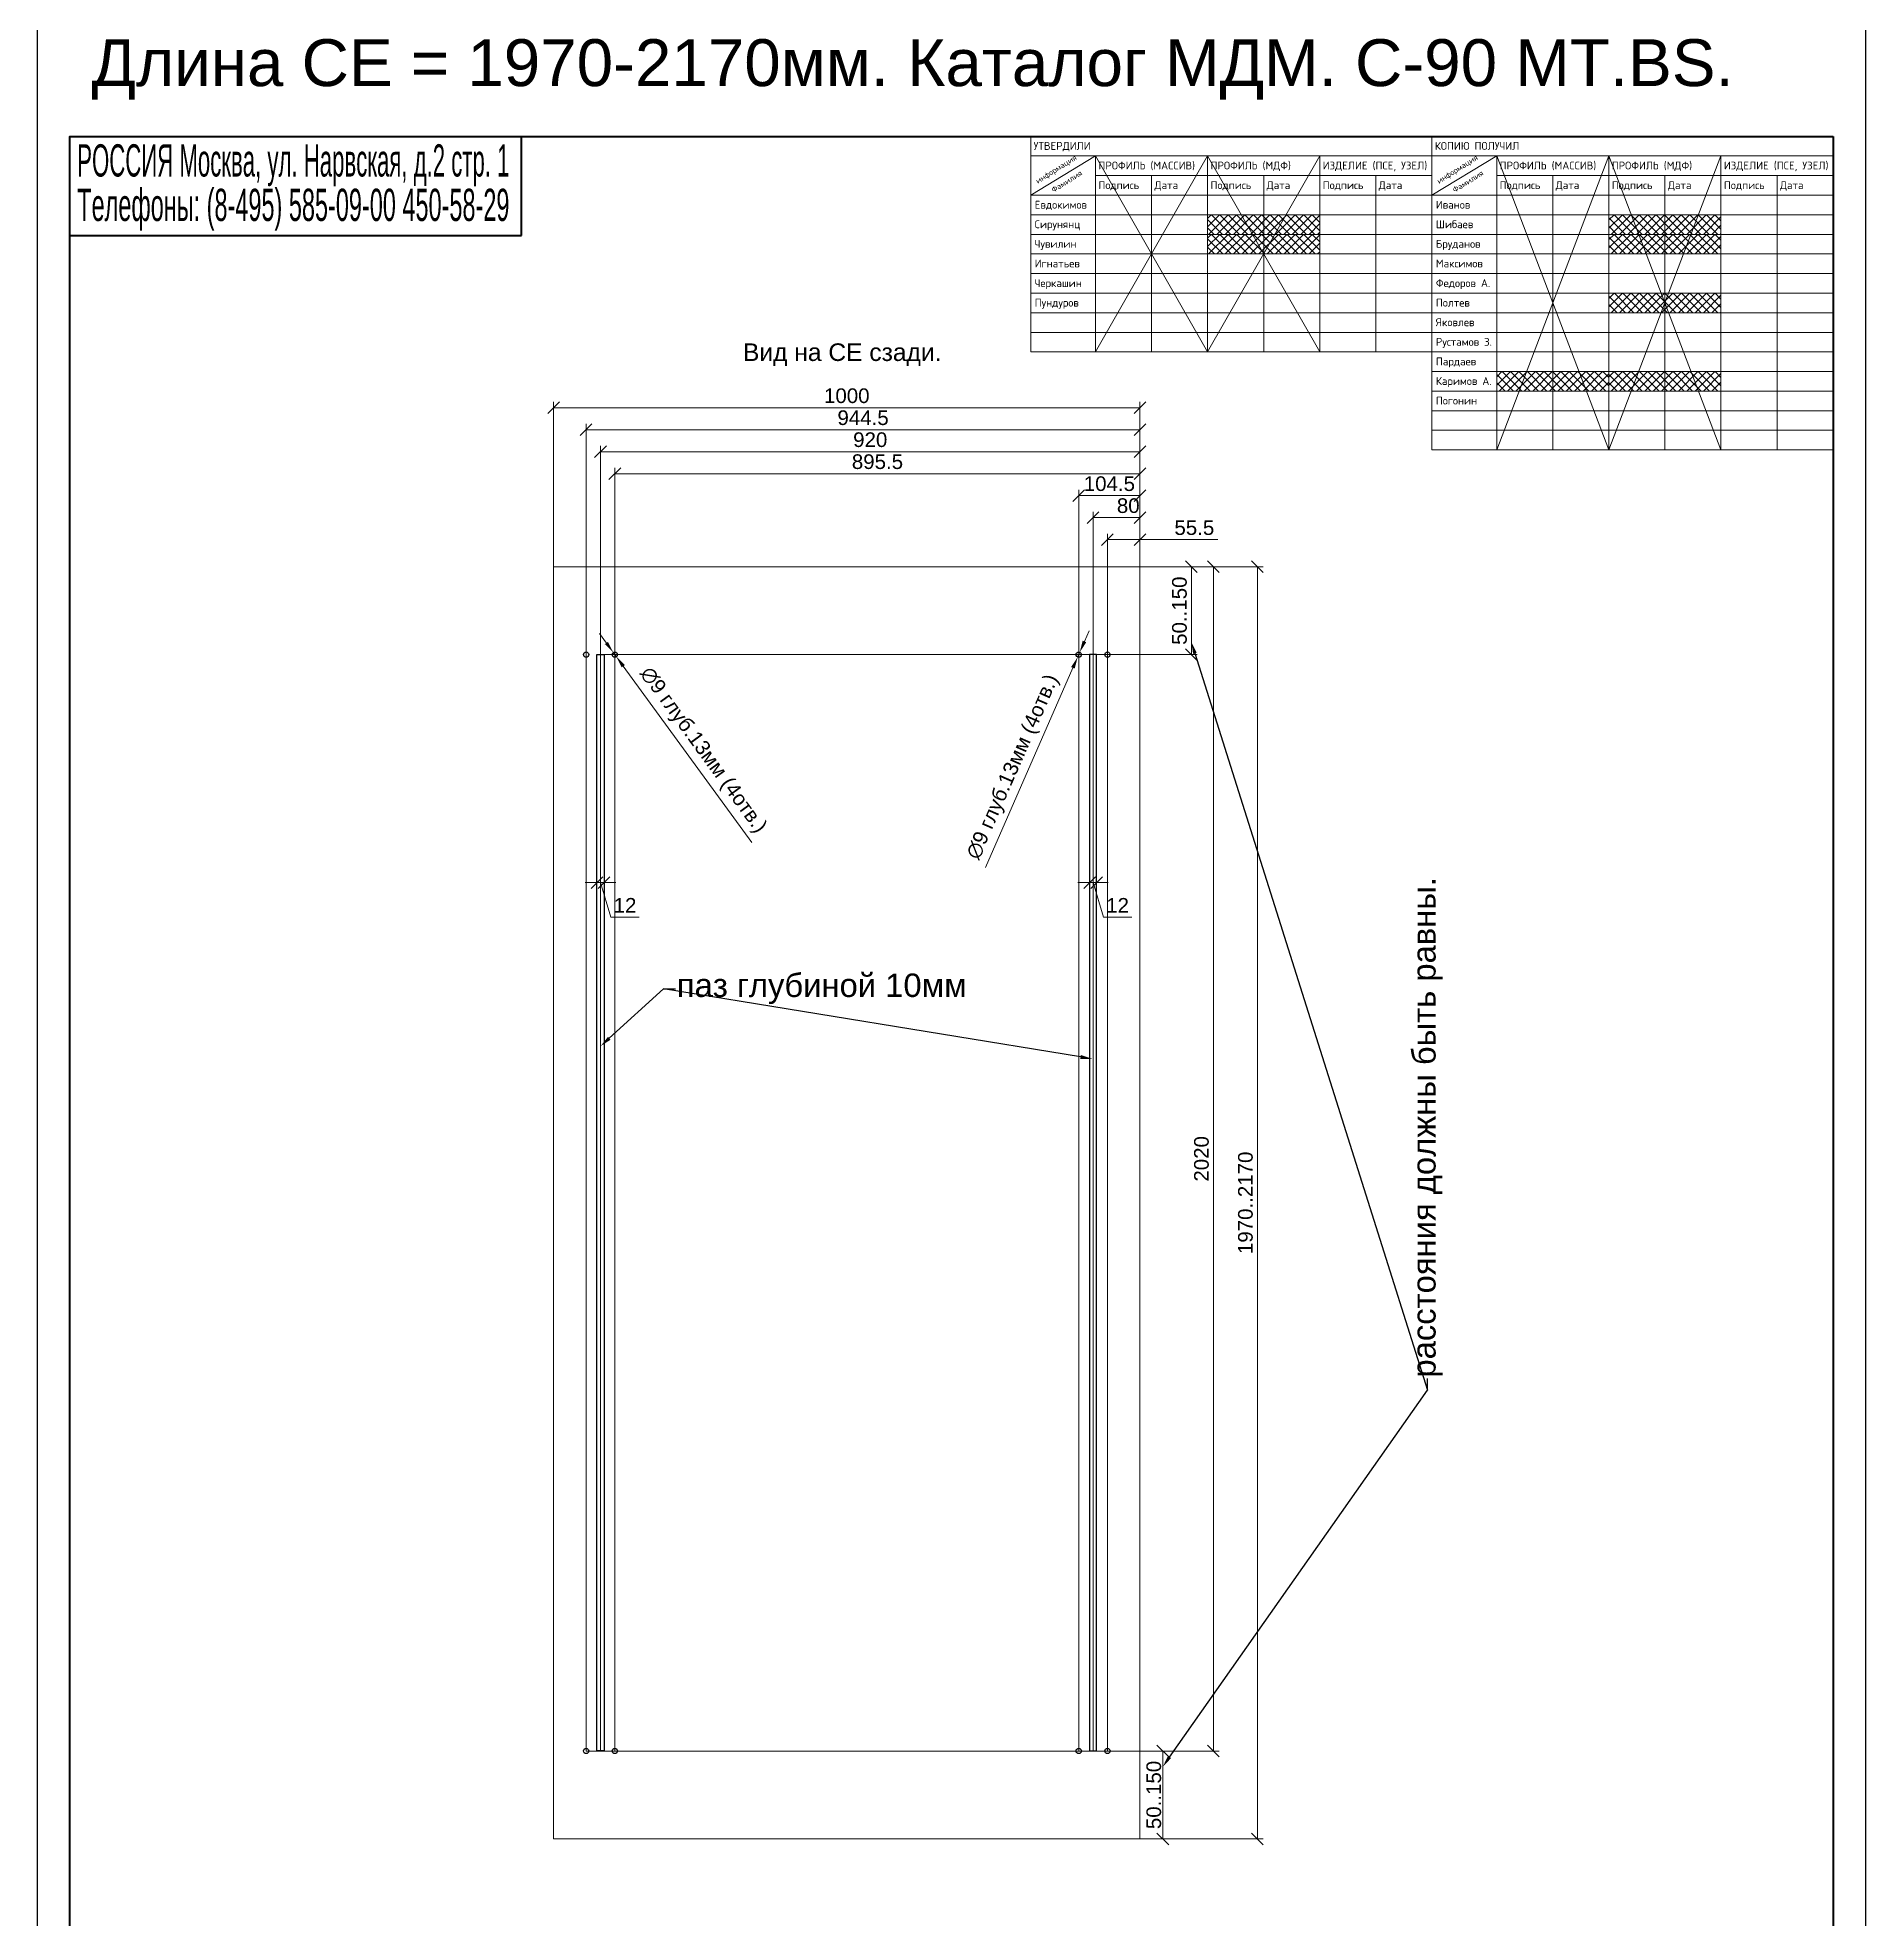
# Model space of a CAD drawing. Header units: millimetres. Extents: x 6988 to 52081, y -7456 to 23712.
# Drawn here: x 14547 to 17664, y 1837 to 5045 of the extents above; entities that cross this region are included whole.
import ezdxf
from ezdxf import colors
from ezdxf.entities.mleader import LeaderData, LeaderLine
from ezdxf.enums import TextEntityAlignment as Align
from ezdxf.math import Vec2, Vec3

# ---------------------------------------------------------------- set-up
doc = ezdxf.new("R2010")
doc.units = ezdxf.units.MM
doc.layers.get('DEFPOINTS').update_dxf_attribs({"color": 106, "lineweight": 5})
for name, color, linetype, lineweight in [('Линии Размерные и Текст', 1, 'Continuous', 5), ('Система выпрямления дверей с металлической головкой MEPA. Длина 1877-1917мм.Каталог МДМ. C-90 MT.BS.', 5, 'Continuous', 30), ('служебный слой НАДПИСИ', 4, 'Continuous', 13), ('служебный слой ШТАМП', 4, 'Continuous', 30), ('ФАСАД', 3, 'Continuous', 5), ('ШТАМП', 7, 'Continuous', 30)]:
    doc.layers.add(name, color=color, linetype=linetype, lineweight=lineweight)
doc.styles.get("Standard").update_dxf_attribs({"font": 'arial.ttf'})
doc.styles.add('ЕСКД профили текст', font='isocpeur.ttf')
doc.dimstyles.get("Standard").update_dxf_attribs({"dimscale": 0, "dimtxt": 2.5, "dimasz": 2, "dimexe": 1, "dimexo": 0, "dimgap": 0.75, "dimtad": 1, "dimdsep": 46, "dimtxsty": 'Standard', "dimcen": 1.5, "dimclrd": 256, "dimclre": 256, "dimclrt": 7, "dimazin": 3, "dimtfac": 1, "dimtmove": 0, "dimatfit": 3, "dimldrblk": 'DOT', "dimfxl": 1, "dimtolj": 1, "dimtzin": 0, "dimlwd": 5, "dimlwe": 5, "dimarcsym": 0})
doc.dimstyles.new('STANDARD10', dxfattribs={"dimscale": 10, "dimtxt": 2.5, "dimasz": 2, "dimexe": 1, "dimexo": 0, "dimgap": 0.75, "dimtad": 1, "dimdsep": 46, "dimtxsty": 'Standard', "dimblk1": 'OBLIQUE', "dimblk2": 'OBLIQUE', "dimsah": 1, "dimcen": 1.5, "dimclrd": 256, "dimclre": 256, "dimclrt": 7, "dimazin": 3, "dimtfac": 1, "dimtmove": 1, "dimatfit": 3, "dimldrblk": 'DOT', "dimfxl": 1, "dimtolj": 1, "dimtzin": 0, "dimlwd": 5, "dimlwe": 5, "dimarcsym": 0})

# ---------------------------------------------------------------- blocks, each defined once
blk = doc.blocks.new('*D76')
at = {"layer": 'DEFPOINTS', "color": 0, "transparency": 16777216}
for p in [(15528.8, 3996.7), (15534.1, 3989.4)]:
    blk.add_point(p, dxfattribs=at)
at = {"layer": 'Линии Размерные и Текст', "lineweight": 5, "transparency": 16777216}
for p, q in [((15517, 4012.8), (15505.2, 4029)), ((15528.8, 3996.7), (15534.1, 3989.4)), ((15764.8, 3672.7), (15545.8, 3973.2))]:
    blk.add_line(p, q, dxfattribs=at)
at = {"layer": 'Линии Размерные и Текст', "transparency": 16777216}
for points in [[(15519.7, 4014.8), (15514.3, 4010.9), (15528.8, 3996.7)], [(15548.5, 3975.2), (15543.1, 3971.3), (15534.1, 3989.4)]]:
    blk.add_solid(points, dxfattribs=at)
at = {"layer": 'Линии Размерные и Текст', "color": 7, "transparency": 16777216, "insert": (15680.7, 3829.1), "char_height": 25, "attachment_point": 5, "rotation": 306.0723}
blk.add_mtext('\\A1;∅9 глуб.13мм (4отв.)', dxfattribs=at)
blk = doc.blocks.new('_Dot')
at = {"color": 0, "linetype": 'ByBlock', "lineweight": -2}
blk.add_line((-0.5, 0), (-1, 0), dxfattribs=at)
at = {"color": 0, "linetype": 'ByBlock', "const_width": 0.5}
blk.add_lwpolyline([(-0.25, 0, 1), (0.25, 0, 1)], format="xyb", close=True, dxfattribs=at)
blk = doc.blocks.new('_OBLIQUE')
at = {"color": 0, "linetype": 'ByBlock'}
blk.add_line((-0.5, -0.5), (0.5, 0.5), dxfattribs=at)
blk = doc.blocks.new('*D57')
at = {"layer": 'DEFPOINTS', "color": 0, "transparency": 16777216}
for p in [(16371.4, 4189.2), (16426.9, 4143), (16371.4, 2123)]:
    blk.add_point(p, dxfattribs=at)
at = {"layer": 'Линии Размерные и Текст', "lineweight": 5, "transparency": 16777216}
for p, q in [((16371.4, 2123), (16371.4, 4199.2)), ((16426.9, 4189.2), (16371.4, 4189.2)), ((16426.9, 4143), (16426.9, 4199.2)), ((16559.7, 4189.2), (16426.9, 4189.2))]:
    blk.add_line(p, q, dxfattribs=at)
at = {"layer": 'Линии Размерные и Текст', "lineweight": 5, "transparency": 16777216, "xscale": 20, "yscale": 20, "zscale": 20, "rotation": 180}
blk.add_blockref('_OBLIQUE', (16371.4, 4189.2), dxfattribs=at)
at = {"layer": 'Линии Размерные и Текст', "lineweight": 5, "transparency": 16777216, "xscale": 20, "yscale": 20, "zscale": 20}
blk.add_blockref('_OBLIQUE', (16426.9, 4189.2), dxfattribs=at)
at = {"layer": 'Линии Размерные и Текст', "color": 7, "transparency": 16777216, "insert": (16519.6, 4209.5), "char_height": 25, "attachment_point": 5}
blk.add_mtext('\\A1;55.5', dxfattribs=at)
blk = doc.blocks.new('*D58')
at = {"layer": 'DEFPOINTS', "color": 0, "transparency": 16777216}
for p in [(15500.9, 3993), (15512.9, 3993), (15512.9, 3604.2)]:
    blk.add_point(p, dxfattribs=at)
at = {"layer": 'Линии Размерные и Текст', "lineweight": 5, "transparency": 16777216}
for p, q in [((15500.9, 3993), (15500.9, 3594.2)), ((15512.9, 3993), (15512.9, 3594.2)), ((15500.9, 3604.2), (15480.9, 3604.2)), ((15500.9, 3604.2), (15512.9, 3604.2)), ((15500.9, 3604.2), (15512.9, 3604.2)), ((15506.9, 3604.2), (15524.6, 3545.3)), ((15512.9, 3604.2), (15532.9, 3604.2)), ((15524.6, 3545.3), (15572.8, 3545.3))]:
    blk.add_line(p, q, dxfattribs=at)
at = {"layer": 'Линии Размерные и Текст', "lineweight": 5, "transparency": 16777216, "xscale": 20, "yscale": 20, "zscale": 20}
blk.add_blockref('_OBLIQUE', (15500.9, 3604.2), dxfattribs=at)
at = {"layer": 'Линии Размерные и Текст', "lineweight": 5, "transparency": 16777216, "xscale": 20, "yscale": 20, "zscale": 20, "rotation": 180}
blk.add_blockref('_OBLIQUE', (15512.9, 3604.2), dxfattribs=at)
at = {"layer": 'Линии Размерные и Текст', "color": 7, "transparency": 16777216, "insert": (15548.7, 3565.4), "char_height": 25, "attachment_point": 5}
blk.add_mtext('\\A1;12', dxfattribs=at)
blk = doc.blocks.new('*D77')
at = {"layer": 'DEFPOINTS', "color": 0, "transparency": 16777216}
for p in [(16320.6, 3988.9), (16324.2, 3997.2)]:
    blk.add_point(p, dxfattribs=at)
at = {"layer": 'Линии Размерные и Текст', "lineweight": 5, "transparency": 16777216}
for p, q in [((16332.2, 4015.5), (16340.3, 4033.8)), ((16324.2, 3997.2), (16320.6, 3988.9)), ((16163.2, 3630.1), (16312.6, 3970.6))]:
    blk.add_line(p, q, dxfattribs=at)
at = {"layer": 'Линии Размерные и Текст', "transparency": 16777216}
for points in [[(16329.2, 4016.8), (16335.3, 4014.1), (16324.2, 3997.2)], [(16309.5, 3971.9), (16315.6, 3969.3), (16320.6, 3988.9)]]:
    blk.add_solid(points, dxfattribs=at)
at = {"layer": 'Линии Размерные и Текст', "color": 7, "transparency": 16777216, "insert": (16211.7, 3800.9), "char_height": 25, "attachment_point": 5, "rotation": 66.3093}
blk.add_mtext('\\A1;∅9 глуб.13мм (4отв.)', dxfattribs=at)
blk = doc.blocks.new('*D59')
at = {"layer": 'DEFPOINTS', "color": 0, "transparency": 16777216}
for p in [(16340.9, 3993), (16352.9, 3993), (16340.9, 3604.2)]:
    blk.add_point(p, dxfattribs=at)
at = {"layer": 'Линии Размерные и Текст', "lineweight": 5, "transparency": 16777216}
for p, q in [((16340.9, 3993), (16340.9, 3594.2)), ((16352.9, 3993), (16352.9, 3594.2)), ((16340.9, 3604.2), (16320.9, 3604.2)), ((16352.9, 3604.2), (16340.9, 3604.2)), ((16352.9, 3604.2), (16340.9, 3604.2)), ((16346.9, 3604.2), (16364.6, 3545.3)), ((16352.9, 3604.2), (16372.9, 3604.2)), ((16364.6, 3545.3), (16412.8, 3545.3))]:
    blk.add_line(p, q, dxfattribs=at)
at = {"layer": 'Линии Размерные и Текст', "lineweight": 5, "transparency": 16777216, "xscale": 20, "yscale": 20, "zscale": 20}
blk.add_blockref('_OBLIQUE', (16340.9, 3604.2), dxfattribs=at)
at = {"layer": 'Линии Размерные и Текст', "lineweight": 5, "transparency": 16777216, "xscale": 20, "yscale": 20, "zscale": 20, "rotation": 180}
blk.add_blockref('_OBLIQUE', (16352.9, 3604.2), dxfattribs=at)
at = {"layer": 'Линии Размерные и Текст', "color": 7, "transparency": 16777216, "insert": (16388.7, 3565.4), "char_height": 25, "attachment_point": 5}
blk.add_mtext('\\A1;12', dxfattribs=at)
blk = doc.blocks.new('*D78')
at = {"layer": 'DEFPOINTS', "color": 0, "transparency": 16777216}
for p in [(16346.9, 4226.7), (16426.9, 4143), (16346.9, 2123)]:
    blk.add_point(p, dxfattribs=at)
at = {"layer": 'Линии Размерные и Текст', "lineweight": 5, "transparency": 16777216}
for p, q in [((16346.9, 2123), (16346.9, 4236.7)), ((16426.9, 4143), (16426.9, 4236.7)), ((16426.9, 4226.7), (16346.9, 4226.7))]:
    blk.add_line(p, q, dxfattribs=at)
at = {"layer": 'Линии Размерные и Текст', "lineweight": 5, "transparency": 16777216, "xscale": 20, "yscale": 20, "zscale": 20, "rotation": 180}
blk.add_blockref('_OBLIQUE', (16346.9, 4226.7), dxfattribs=at)
at = {"layer": 'Линии Размерные и Текст', "lineweight": 5, "transparency": 16777216, "xscale": 20, "yscale": 20, "zscale": 20}
blk.add_blockref('_OBLIQUE', (16426.9, 4226.7), dxfattribs=at)
at = {"layer": 'Линии Размерные и Текст', "color": 7, "transparency": 16777216, "insert": (16406.9, 4247), "char_height": 25, "attachment_point": 5}
blk.add_mtext('\\A1;80', dxfattribs=at)
blk = doc.blocks.new('*D79')
at = {"layer": 'DEFPOINTS', "color": 0, "transparency": 16777216}
for p in [(16322.4, 4264.2), (16426.9, 4143), (16322.4, 2123)]:
    blk.add_point(p, dxfattribs=at)
at = {"layer": 'Линии Размерные и Текст', "lineweight": 5, "transparency": 16777216}
for p, q in [((16322.4, 2123), (16322.4, 4274.2)), ((16426.9, 4143), (16426.9, 4274.2)), ((16426.9, 4264.2), (16322.4, 4264.2))]:
    blk.add_line(p, q, dxfattribs=at)
at = {"layer": 'Линии Размерные и Текст', "lineweight": 5, "transparency": 16777216, "xscale": 20, "yscale": 20, "zscale": 20, "rotation": 180}
blk.add_blockref('_OBLIQUE', (16322.4, 4264.2), dxfattribs=at)
at = {"layer": 'Линии Размерные и Текст', "lineweight": 5, "transparency": 16777216, "xscale": 20, "yscale": 20, "zscale": 20}
blk.add_blockref('_OBLIQUE', (16426.9, 4264.2), dxfattribs=at)
at = {"layer": 'Линии Размерные и Текст', "color": 7, "transparency": 16777216, "insert": (16374.7, 4284.5), "char_height": 25, "attachment_point": 5}
blk.add_mtext('\\A1;104.5', dxfattribs=at)
blk = doc.blocks.new('*D80')
at = {"layer": 'DEFPOINTS', "color": 0, "transparency": 16777216}
for p in [(15531.4, 4301.7), (16426.9, 4143), (15531.4, 2123)]:
    blk.add_point(p, dxfattribs=at)
at = {"layer": 'Линии Размерные и Текст', "lineweight": 5, "transparency": 16777216}
for p, q in [((15531.4, 2123), (15531.4, 4311.7)), ((16426.9, 4301.7), (15531.4, 4301.7)), ((16426.9, 4143), (16426.9, 4311.7))]:
    blk.add_line(p, q, dxfattribs=at)
at = {"layer": 'Линии Размерные и Текст', "lineweight": 5, "transparency": 16777216, "xscale": 20, "yscale": 20, "zscale": 20, "rotation": 180}
blk.add_blockref('_OBLIQUE', (15531.4, 4301.7), dxfattribs=at)
at = {"layer": 'Линии Размерные и Текст', "lineweight": 5, "transparency": 16777216, "xscale": 20, "yscale": 20, "zscale": 20}
blk.add_blockref('_OBLIQUE', (16426.9, 4301.7), dxfattribs=at)
at = {"layer": 'Линии Размерные и Текст', "color": 7, "transparency": 16777216, "insert": (15979.2, 4322), "char_height": 25, "attachment_point": 5}
blk.add_mtext('\\A1;895.5', dxfattribs=at)
blk = doc.blocks.new('*D81')
at = {"layer": 'DEFPOINTS', "color": 0, "transparency": 16777216}
for p in [(15506.9, 4339.2), (16426.9, 4143), (15506.9, 2123)]:
    blk.add_point(p, dxfattribs=at)
at = {"layer": 'Линии Размерные и Текст', "lineweight": 5, "transparency": 16777216}
for p, q in [((15506.9, 2123), (15506.9, 4349.2)), ((16426.9, 4339.2), (15506.9, 4339.2)), ((16426.9, 4143), (16426.9, 4349.2))]:
    blk.add_line(p, q, dxfattribs=at)
at = {"layer": 'Линии Размерные и Текст', "lineweight": 5, "transparency": 16777216, "xscale": 20, "yscale": 20, "zscale": 20, "rotation": 180}
blk.add_blockref('_OBLIQUE', (15506.9, 4339.2), dxfattribs=at)
at = {"layer": 'Линии Размерные и Текст', "lineweight": 5, "transparency": 16777216, "xscale": 20, "yscale": 20, "zscale": 20}
blk.add_blockref('_OBLIQUE', (16426.9, 4339.2), dxfattribs=at)
at = {"layer": 'Линии Размерные и Текст', "color": 7, "transparency": 16777216, "insert": (15966.9, 4359.5), "char_height": 25, "attachment_point": 5}
blk.add_mtext('\\A1;920', dxfattribs=at)
blk = doc.blocks.new('*D60')
at = {"layer": 'DEFPOINTS', "color": 0, "transparency": 16777216}
for p in [(15482.4, 4376.7), (16426.9, 4143), (15482.4, 2123)]:
    blk.add_point(p, dxfattribs=at)
at = {"layer": 'Линии Размерные и Текст', "lineweight": 5, "transparency": 16777216}
for p, q in [((15482.4, 2123), (15482.4, 4386.7)), ((16426.9, 4376.7), (15482.4, 4376.7)), ((16426.9, 4143), (16426.9, 4386.7))]:
    blk.add_line(p, q, dxfattribs=at)
at = {"layer": 'Линии Размерные и Текст', "lineweight": 5, "transparency": 16777216, "xscale": 20, "yscale": 20, "zscale": 20, "rotation": 180}
blk.add_blockref('_OBLIQUE', (15482.4, 4376.7), dxfattribs=at)
at = {"layer": 'Линии Размерные и Текст', "lineweight": 5, "transparency": 16777216, "xscale": 20, "yscale": 20, "zscale": 20}
blk.add_blockref('_OBLIQUE', (16426.9, 4376.7), dxfattribs=at)
at = {"layer": 'Линии Размерные и Текст', "color": 7, "transparency": 16777216, "insert": (15954.7, 4397), "char_height": 25, "attachment_point": 5}
blk.add_mtext('\\A1;944.5', dxfattribs=at)
blk = doc.blocks.new('*D61')
at = {"layer": 'DEFPOINTS', "color": 0, "transparency": 16777216}
for p in [(15426.9, 4414.2), (15426.9, 4143), (16426.9, 4143)]:
    blk.add_point(p, dxfattribs=at)
at = {"layer": 'Линии Размерные и Текст', "lineweight": 5, "transparency": 16777216}
for p, q in [((15426.9, 4143), (15426.9, 4424.2)), ((16426.9, 4414.2), (15426.9, 4414.2)), ((16426.9, 4143), (16426.9, 4424.2))]:
    blk.add_line(p, q, dxfattribs=at)
at = {"layer": 'Линии Размерные и Текст', "lineweight": 5, "transparency": 16777216, "xscale": 20, "yscale": 20, "zscale": 20, "rotation": 180}
blk.add_blockref('_OBLIQUE', (15426.9, 4414.2), dxfattribs=at)
at = {"layer": 'Линии Размерные и Текст', "lineweight": 5, "transparency": 16777216, "xscale": 20, "yscale": 20, "zscale": 20}
blk.add_blockref('_OBLIQUE', (16426.9, 4414.2), dxfattribs=at)
at = {"layer": 'Линии Размерные и Текст', "color": 7, "transparency": 16777216, "insert": (15926.9, 4434.5), "char_height": 25, "attachment_point": 5}
blk.add_mtext('\\A1;1000', dxfattribs=at)
blk = doc.blocks.new('*D82')
at = {"layer": 'DEFPOINTS', "color": 0, "transparency": 16777216}
for p in [(16426.9, 4143), (15512.9, 3993), (16514.6, 3993)]:
    blk.add_point(p, dxfattribs=at)
at = {"layer": 'Линии Размерные и Текст', "lineweight": 5, "transparency": 16777216}
for p, q in [((16426.9, 4143), (16524.6, 4143)), ((16514.6, 4143), (16514.6, 3993)), ((15512.9, 3993), (16524.6, 3993))]:
    blk.add_line(p, q, dxfattribs=at)
at = {"layer": 'Линии Размерные и Текст', "lineweight": 5, "transparency": 16777216, "xscale": 20, "yscale": 20, "zscale": 20}
for p, rotation in [((16514.6, 4143), 90), ((16514.6, 3993), 270)]:
    blk.add_blockref('_OBLIQUE', p, dxfattribs=dict(at, rotation=rotation))
at = {"layer": 'Линии Размерные и Текст', "color": 7, "transparency": 16777216, "insert": (16494.3, 4068), "char_height": 25, "attachment_point": 5, "rotation": 90}
blk.add_mtext('\\A1;50..150', dxfattribs=at)
blk = doc.blocks.new('*D83')
at = {"layer": 'DEFPOINTS', "color": 0, "transparency": 16777216}
for p in [(16426.9, 4143), (15512.9, 2123), (16552.1, 2123)]:
    blk.add_point(p, dxfattribs=at)
at = {"layer": 'Линии Размерные и Текст', "lineweight": 5, "transparency": 16777216}
for p, q in [((16426.9, 4143), (16562.1, 4143)), ((16552.1, 4143), (16552.1, 2123)), ((15512.9, 2123), (16562.1, 2123))]:
    blk.add_line(p, q, dxfattribs=at)
at = {"layer": 'Линии Размерные и Текст', "lineweight": 5, "transparency": 16777216, "xscale": 20, "yscale": 20, "zscale": 20}
for p, rotation in [((16552.1, 4143), 90), ((16552.1, 2123), 270)]:
    blk.add_blockref('_OBLIQUE', p, dxfattribs=dict(at, rotation=rotation))
at = {"layer": 'Линии Размерные и Текст', "color": 7, "transparency": 16777216, "insert": (16531.8, 3133), "char_height": 25, "attachment_point": 5, "rotation": 90}
blk.add_mtext('\\A1;2020', dxfattribs=at)
blk = doc.blocks.new('*D84')
at = {"layer": 'DEFPOINTS', "color": 0, "transparency": 16777216}
for p in [(16426.9, 4143), (16426.9, 1973), (16627.1, 1973)]:
    blk.add_point(p, dxfattribs=at)
at = {"layer": 'Линии Размерные и Текст', "lineweight": 5, "transparency": 16777216}
for p, q in [((16426.9, 4143), (16637.1, 4143)), ((16627.1, 4143), (16627.1, 1973)), ((16426.9, 1973), (16637.1, 1973))]:
    blk.add_line(p, q, dxfattribs=at)
at = {"layer": 'Линии Размерные и Текст', "lineweight": 5, "transparency": 16777216, "xscale": 20, "yscale": 20, "zscale": 20}
for p, rotation in [((16627.1, 4143), 90), ((16627.1, 1973), 270)]:
    blk.add_blockref('_OBLIQUE', p, dxfattribs=dict(at, rotation=rotation))
at = {"layer": 'Линии Размерные и Текст', "color": 7, "transparency": 16777216, "insert": (16606.8, 3058), "char_height": 25, "attachment_point": 5, "rotation": 90}
blk.add_mtext('\\A1;1970..2170', dxfattribs=at)
blk = doc.blocks.new('*D62')
at = {"layer": 'DEFPOINTS', "color": 0, "transparency": 16777216}
for p in [(15482.4, 2123), (16465.9, 2123), (16426.9, 1973)]:
    blk.add_point(p, dxfattribs=at)
at = {"layer": 'Линии Размерные и Текст', "lineweight": 5, "transparency": 16777216}
for p, q in [((15482.4, 2123), (16475.9, 2123)), ((16465.9, 1973), (16465.9, 2123)), ((16426.9, 1973), (16475.9, 1973))]:
    blk.add_line(p, q, dxfattribs=at)
at = {"layer": 'Линии Размерные и Текст', "lineweight": 5, "transparency": 16777216, "xscale": 20, "yscale": 20, "zscale": 20}
for p, rotation in [((16465.9, 2123), 90), ((16465.9, 1973), 270)]:
    blk.add_blockref('_OBLIQUE', p, dxfattribs=dict(at, rotation=rotation))
at = {"layer": 'Линии Размерные и Текст', "color": 7, "transparency": 16777216, "insert": (16450.5, 2048), "char_height": 25, "attachment_point": 5, "rotation": 90}
blk.add_mtext('\\A1;50..150', dxfattribs=at)
blk = doc.blocks.new('Утвердили')
at = {"layer": 'служебный слой НАДПИСИ', "ltscale": 100}
h = blk.add_hatch(dxfattribs=at)
h.set_pattern_fill('ANSI37', color=256, scale=0.28308, style=0)
h.paths.add_polyline_path([(26.8, -11.87), (43.79, -11.87), (43.79, -14.84), (26.8, -14.84)])
h = blk.add_hatch(dxfattribs=at)
h.set_pattern_fill('ANSI37', color=256, scale=0.283084, style=0)
h.set_pattern_definition([(45, (-8e-13, -2.9686), (-0.63554, 0.63554), []), (135, (-8e-13, -2.9686), (-0.63554, -0.63554), [])])
h.paths.add_polyline_path([(26.8, -14.84), (43.79, -14.84), (43.79, -17.81), (26.8, -17.81)])
for p, q in [((0, 0), (60.77, 0)), ((60.77, 0), (60.77, -32.65)), ((0, 0), (0, -32.65)), ((0, -2.97), (60.77, -2.97)), ((0, -8.91), (9.82, -2.97)), ((9.82, -2.97), (9.82, -32.65)), ((9.82, -2.97), (26.8, -32.65)), ((26.8, -2.97), (9.82, -32.65)), ((26.8, -2.97), (43.79, -32.65)), ((43.79, -2.97), (26.8, -32.65)), ((43.79, -2.97), (43.79, -32.65)), ((9.82, -5.94), (60.77, -5.94)), ((18.31, -5.94), (18.31, -32.65)), ((35.3, -5.94), (35.3, -32.65)), ((52.28, -5.94), (52.28, -32.65)), ((0, -8.91), (60.77, -8.91)), ((0, -11.87), (60.77, -11.87)), ((0, -14.84), (60.77, -14.84)), ((0, -17.81), (60.77, -17.81)), ((0, -20.78), (60.77, -20.78)), ((0, -23.75), (60.77, -23.75)), ((0, -26.72), (60.77, -26.72)), ((0, -29.69), (60.77, -29.69)), ((0, -32.65), (60.77, -32.65))]:
    blk.add_line(p, q, dxfattribs=at)
at = {"layer": 'служебный слой НАДПИСИ', "ltscale": 10}
blk.add_line((26.8, -2.97), (26.8, -32.65), dxfattribs=at)
at = {"layer": 'служебный слой НАДПИСИ', "ltscale": 100, "style": 'ЕСКД профили текст'}
for s, height, p in [('УТВЕРДИЛИ', 1.187, (0.44, -2.04)), ('ПРОФИЛЬ (МАССИВ)', 1.1874, (10.26, -5.01)), ('ПРОФИЛЬ (МДФ)', 1.1874, (27.24, -5.01)), ('ИЗДЕЛИЕ (ПСЕ, УЗЕЛ)', 1.1874, (44.23, -5.01)), ('Подпись', 1.187, (10.26, -7.98)), ('Дата', 1.187, (18.75, -7.98)), ('Подпись', 1.187, (27.24, -7.98)), ('Дата', 1.187, (35.74, -7.98)), ('Подпись', 1.187, (44.23, -7.98)), ('Дата', 1.187, (52.72, -7.98)), ('Евдокимов', 1.187, (0.6, -10.95)), ('Сирунянц', 1.187, (0.6, -13.91)), ('Чувилин', 1.187, (0.6, -16.88)), ('Игнатьев', 1.187, (0.6, -19.85)), ('Черкашин', 1.187, (0.6, -22.82)), ('Пундуров', 1.187, (0.6, -25.79))]:
    blk.add_text(s, height=height, dxfattribs=at).set_placement(p)
for s, rotation, p in [('информация', 32.3172, (1.07, -7.21)), ('Фамилия', 32, (3.46, -8.56))]:
    blk.add_text(s, height=0.849, rotation=rotation, dxfattribs=at).set_placement(p)
blk = doc.blocks.new('Копию получил')
at = {"layer": 'служебный слой НАДПИСИ', "ltscale": 100}
h = blk.add_hatch(dxfattribs=at)
h.set_pattern_fill('ANSI37', color=256, scale=0.28308, style=0)
h.paths.add_polyline_path([(26.8, -11.87), (43.79, -11.87), (43.79, -14.84), (26.8, -14.84)])
h = blk.add_hatch(dxfattribs=at)
h.set_pattern_fill('ANSI37', color=256, scale=0.283084, style=0)
h.set_pattern_definition([(45, (0, -2.9686), (-0.63554, 0.63554), []), (135, (0, -2.9686), (-0.63554, -0.63554), [])])
h.paths.add_polyline_path([(26.8, -14.84), (43.79, -14.84), (43.79, -17.81), (26.8, -17.81)])
h = blk.add_hatch(dxfattribs=at)
h.set_pattern_fill('ANSI37', color=256, scale=0.283084, style=0)
h.set_pattern_definition([(45, (0, -11.8743), (-0.63554, 0.63554), []), (135, (0, -11.8743), (-0.63554, -0.63554), [])])
h.paths.add_polyline_path([(26.8, -23.75), (43.79, -23.75), (43.79, -26.72), (26.8, -26.72)])
h = blk.add_hatch(dxfattribs=at)
h.set_pattern_fill('ANSI37', color=256, scale=0.283084, style=0)
h.set_pattern_definition([(45, (-16.985, -23.7485), (-0.63554, 0.63554), []), (135, (-16.985, -23.7485), (-0.63554, -0.63554), [])])
h.paths.add_polyline_path([(9.82, -35.62), (26.8, -35.62), (26.8, -38.59), (9.82, -38.59)])
h = blk.add_hatch(dxfattribs=at)
h.set_pattern_fill('ANSI37', color=256, scale=0.283084, style=0)
h.set_pattern_definition([(45, (0, -23.7485), (-0.63554, 0.63554), []), (135, (0, -23.7485), (-0.63554, -0.63554), [])])
h.paths.add_polyline_path([(26.8, -35.62), (43.79, -35.62), (43.79, -38.59), (26.8, -38.59)])
for p, q in [((0, 0), (0, -47.5)), ((0, 0), (60.77, 0)), ((60.77, 0), (60.77, -47.5)), ((0, -2.97), (60.77, -2.97)), ((0, -8.91), (9.82, -2.97)), ((9.82, -2.97), (9.82, -47.5)), ((26.8, -2.97), (9.82, -47.5)), ((9.82, -2.97), (26.8, -47.5)), ((43.79, -2.97), (26.8, -47.5)), ((26.8, -2.97), (43.79, -47.5)), ((43.79, -2.97), (43.79, -47.5)), ((9.82, -5.94), (60.77, -5.94)), ((18.31, -5.94), (18.31, -47.5)), ((35.3, -5.94), (35.3, -47.5)), ((52.28, -5.94), (52.28, -47.5)), ((0, -8.91), (60.77, -8.91)), ((0, -11.87), (60.77, -11.87)), ((0, -14.84), (60.77, -14.84)), ((0, -17.81), (60.77, -17.81)), ((0, -20.78), (60.77, -20.78)), ((0, -23.75), (60.77, -23.75)), ((0, -26.72), (60.77, -26.72)), ((0, -29.69), (60.77, -29.69)), ((0, -32.65), (60.77, -32.65)), ((0, -35.62), (60.77, -35.62)), ((0, -38.59), (60.77, -38.59)), ((0, -41.56), (60.77, -41.56)), ((0, -44.53), (60.77, -44.53)), ((0, -47.5), (60.77, -47.5))]:
    blk.add_line(p, q, dxfattribs=at)
at = {"layer": 'служебный слой НАДПИСИ', "ltscale": 10}
blk.add_line((26.8, -2.97), (26.8, -47.5), dxfattribs=at)
at = {"layer": 'служебный слой НАДПИСИ', "ltscale": 100, "style": 'ЕСКД профили текст'}
for s, height, p in [('КОПИЮ ПОЛУЧИЛ', 1.1874, (0.44, -2.04)), ('ПРОФИЛЬ (МАССИВ)', 1.1874, (10.26, -5.01)), ('ПРОФИЛЬ (МДФ)', 1.1874, (27.24, -5.01)), ('ИЗДЕЛИЕ (ПСЕ, УЗЕЛ)', 1.1874, (44.23, -5.01)), ('Подпись', 1.187, (10.26, -7.98)), ('Дата', 1.187, (18.75, -7.98)), ('Подпись', 1.187, (27.24, -7.98)), ('Дата', 1.187, (35.74, -7.98)), ('Подпись', 1.187, (44.23, -7.98)), ('Дата', 1.187, (52.72, -7.98)), ('Иванов', 1.187, (0.6, -10.95)), ('Шибаев', 1.187, (0.6, -13.91)), ('Бруданов', 1.187, (0.6, -16.88)), ('Максимов', 1.187, (0.6, -19.85)), ('Федоров А.', 1.187, (0.6, -22.82)), ('Полтев', 1.187, (0.6, -25.79)), ('Яковлев', 1.187, (0.6, -28.76)), ('Рустамов З.', 1.1874, (0.6, -31.73)), ('Пардаев', 1.187, (0.6, -34.69)), ('Каримов А.', 1.187, (0.6, -37.66)), ('Погонин', 1.187, (0.6, -40.63))]:
    blk.add_text(s, height=height, dxfattribs=at).set_placement(p)
for s, rotation, p in [('информация', 32.3172, (1.07, -7.21)), ('Фамилия', 32, (3.46, -8.56))]:
    blk.add_text(s, height=0.849, rotation=rotation, dxfattribs=at).set_placement(p)

msp = doc.modelspace()

# ---------------------------------------------------------------- linework, layer by layer
at = {"layer": 'Система выпрямления дверей с металлической головкой MEPA. Длина 1877-1917мм.Каталог МДМ. C-90 MT.BS.'}
for points in [[(15500.903, 3993.043), (15512.903, 3993.043), (15512.903, 2123.043), (15500.903, 2123.043)], [(16352.903, 3993.043), (16340.903, 3993.043), (16340.903, 2123.043), (16352.903, 2123.043)]]:
    msp.add_lwpolyline(points, close=True, dxfattribs=at)
for centre in [(15482.403, 3993.043), (15531.403, 3993.043), (16322.403, 3993.043), (16371.403, 3993.043), (15482.403, 2123.043), (15531.403, 2123.043), (16322.403, 2123.043), (16371.403, 2123.043)]:
    msp.add_circle(centre, 4.5, dxfattribs=at)
at = {"layer": 'ФАСАД'}
msp.add_lwpolyline([(15426.903, 4143.043), (16426.903, 4143.043), (16426.903, 1973.043), (15426.903, 1973.043)], close=True, dxfattribs=at)
at = {"layer": 'ШТАМП', "lineweight": 40}
for p, q in [((15372.049, 4708.133), (15372.049, 4876.995)), ((14602.049, 4708.133), (15372.049, 4708.133))]:
    msp.add_line(p, q, dxfattribs=at)
at = {"layer": 'ШТАМП'}
msp.add_lwpolyline([(17663.9, 5096.995), (17663.9, 587.715), (14547.049, 587.715), (14547.049, 5096.995)], close=True, dxfattribs=at)
at = {"layer": 'ШТАМП', "lineweight": 40}
msp.add_lwpolyline([(17608.9, 4876.995), (17608.9, 642.715), (14602.049, 642.715), (14602.049, 4876.995)], close=True, dxfattribs=at)

# ---------------------------------------------------------------- block references
at = {"layer": 'служебный слой ШТАМП', "xscale": 11.25759736107327, "yscale": 11.25759736107327, "zscale": 11.25759736107327}
for name, p in [('Утвердили', (16240.553, 4876.995)), ('Копию получил', (16924.726, 4876.995))]:
    msp.add_blockref(name, p, dxfattribs=at)

# ---------------------------------------------------------------- texts
at = {"layer": 'Линии Размерные и Текст', "attachment_point": 1}
for s, width, insert, char_height in [('Длина СЕ = 1970-2170мм. Каталог МДМ. C-90 MT.BS.', 2969.60959, (14639.037, 5042.751), 80), ('Вид на СЕ сзади.', 438.75647, (15749.954, 4523.933), 30)]:
    msp.add_mtext_dynamic_manual_height_columns(s, width=width, gutter_width=20, heights=[0], dxfattribs=dict(at, insert=insert, char_height=char_height))
at = {"layer": 'ШТАМП', "lineweight": -3}
for s, width, p, p2 in [('РОССИЯ Москва, ул. Нарвская, д.2 стр. 1', 0.492056, (14614.607, 4808.517), (15351.642, 4808.517)), ('Телефоны: (8-495) 585-09-00 450-58-29', 0.521055, (14614.607, 4732.724), (15351.642, 4732.724))]:
    msp.add_text(s, height=55, dxfattribs=dict(at, width=width)).set_placement(p, p2, align=Align.FIT)

# ---------------------------------------------------------------- dimensions: what is measured, and where the dimension line sits
at = {"layer": 'Линии Размерные и Текст'}
for base, p2, picture, middle in [((15426.903, 4414.241), (15426.903, 4143.043), '*D61', (15926.903, 4434.505)), ((15482.403, 4376.741), (15482.403, 2123.043), '*D60', (15954.653, 4397.005)), ((15506.903, 4339.241), (15506.903, 2123.043), '*D81', (15966.903, 4359.505)), ((15531.403, 4301.741), (15531.403, 2123.043), '*D80', (15979.153, 4322.005))]:
    dim = msp.add_linear_dim(base=base, p1=(16426.903, 4143.043), p2=p2, dimstyle='STANDARD10', dxfattribs=at)
    dim.commit()
    dim.dimension.update_dxf_attribs({"geometry": picture, "text_midpoint": middle})
for base, p2, picture, middle in [((16322.403, 4264.241), (16322.403, 2123.043), '*D79', (16374.653, 4264.241)), ((16346.903, 4226.741), (16346.903, 2123.043), '*D78', (16406.903, 4226.741)), ((16371.403, 4189.241), (16371.403, 2123.043), '*D57', (16519.633, 4179.142))]:
    dim = msp.add_linear_dim(base=base, p1=(16426.903, 4143.043), p2=p2, dimstyle='STANDARD10', dxfattribs=at)
    dim.commit()
    dim.dimension.update_dxf_attribs({"geometry": picture, "text_midpoint": middle, "dimtype": 160})
for base, p2, text, picture, middle in [((16514.565, 3993.043), (15512.903, 3993.043), '50..150', '*D82', (16494.3, 4068.043)), ((16627.065, 1973.043), (16426.903, 1973.043), '1970..2170', '*D84', (16606.8, 3058.043))]:
    dim = msp.add_linear_dim(base=base, p1=(16426.903, 4143.043), p2=p2, angle=90, text=text, dimstyle='STANDARD10', dxfattribs=at)
    dim.commit()
    dim.dimension.update_dxf_attribs({"geometry": picture, "text_midpoint": middle})
dim = msp.add_linear_dim(base=(16552.065, 2123.043), p1=(16426.903, 4143.043), p2=(15512.903, 2123.043), angle=90, dimstyle='STANDARD10', dxfattribs=at)
dim.commit()
dim.dimension.update_dxf_attribs({"geometry": '*D83', "text_midpoint": (16531.8, 3133.043)})
for p1, p2, picture, middle in [((15528.753, 3996.68), (15534.052, 3989.406), '*D76', (15680.694, 3829.096)), ((16324.211, 3997.164), (16320.595, 3988.922), '*D77', (16211.738, 3800.898))]:
    dim = msp.add_diameter_dim_2p(p1=p1, p2=p2, dimstyle='Standard', override={"dimscale": 10, "dimlfac": 1, "dimpost": ' глуб.13мм (4отв.)', "dimsah": 1, "dimtmove": 1}, dxfattribs=at)
    dim.commit()
    dim.dimension.update_dxf_attribs({"geometry": picture, "text_midpoint": middle})
dim = msp.add_linear_dim(base=(15512.903, 3604.231), p1=(15500.903, 3993.043), p2=(15512.903, 3993.043), dimstyle='Standard', override={"dimscale": 10, "dimblk1": 'OBLIQUE', "dimblk2": 'OBLIQUE', "dimsah": 1, "dimtmove": 1}, dxfattribs=at)
dim.commit()
dim.dimension.update_dxf_attribs({"geometry": '*D58', "text_midpoint": (15532.074, 3565.379)})
dim = msp.add_linear_dim(base=(16340.903, 3604.231), p1=(16352.903, 3993.043), p2=(16340.903, 3993.043), angle=180, dimstyle='Standard', override={"dimscale": 10, "dimblk1": 'OBLIQUE', "dimblk2": 'OBLIQUE', "dimsah": 1, "dimtmove": 1}, dxfattribs=at)
dim.commit()
dim.dimension.update_dxf_attribs({"geometry": '*D59', "text_midpoint": (16372.074, 3565.379)})
dim = msp.add_linear_dim(base=(16465.882, 2123.043), p1=(16426.903, 1973.043), p2=(15482.403, 2123.043), angle=270, text='50..150', dimstyle='Standard', override={"dimscale": 10, "dimpost": '', "dimblk1": 'OBLIQUE', "dimblk2": 'OBLIQUE', "dimsah": 1, "dimtmove": 1}, dxfattribs=at)
dim.commit()
dim.dimension.update_dxf_attribs({"geometry": '*D62', "text_midpoint": (16470.725, 2048.043), "dimtype": 160})

# ---------------------------------------------------------------- leaders
ml = msp.add_multileader_mtext('Standard', dxfattribs=at)
ml.set_content('расстояния должны быть равны.', color=5)
ml.set_leader_properties(color=256)
ml.build(insert=Vec2(0, 0))
ml.multileader.update_dxf_attribs({"text_left_attachment_type": 2, "text_right_attachment_type": 2, "dogleg_length": 2, "arrow_head_size": 20})
ctx = ml.context
ctx.base_point, ctx.char_height, ctx.arrow_head_size, ctx.landing_gap_size, ctx.plane_origin, ctx.plane_x_axis, ctx.plane_y_axis = Vec3(16917.023, 2758.34), 40, 20, 10, Vec3(16552.067, 3409.359), Vec3(0, 1), Vec3(-1, 0)
ctx.left_attachment, ctx.right_attachment, ctx.text_align_type = 2, 2, 2
notes = []
notes.append((ctx, [(1, (1, 1, 0), (16917.023, 2738.34), (0, 1), 20, [(2, [(16514.565, 4014.367)], 0, []), (1, [(16465.882, 2096.382)], 0, [])])]))
ctx.mtext.insert, ctx.mtext.text_direction, ctx.mtext.rotation, ctx.mtext.width, ctx.mtext.alignment, ctx.mtext.flow_direction = Vec3(16890.993, 3613.634), Vec3(0, 1), 1.57079633, 990.17537, 3, 5
ml = msp.add_multileader_mtext('Standard', dxfattribs=at)
ml.set_content('паз глубиной 10мм', color=5)
ml.set_leader_properties(color=256)
ml.build(insert=Vec2(0, 0))
ml.multileader.update_dxf_attribs({"text_left_attachment_type": 2, "text_right_attachment_type": 2, "dogleg_length": 2, "arrow_head_size": 20})
ctx = ml.context
ctx.base_point, ctx.char_height, ctx.arrow_head_size, ctx.landing_gap_size, ctx.plane_origin = Vec3(15634.627, 3422.76), 40, 20, 10, Vec3(15927.119, 2838.659)
ctx.left_attachment, ctx.right_attachment, ctx.text_align_type = 2, 2, 2
notes.append((ctx, [(1, (1, 1, 0), (15614.627, 3422.76), (1, 0), 20, [(2, [(16345.355, 3303.608)], 0, []), (1, [(15507.026, 3325.181)], 0, [])])]))
ctx.mtext.insert, ctx.mtext.width, ctx.mtext.alignment, ctx.mtext.flow_direction = Vec3(16131.394, 3449.118), 533.49169, 3, 5
for ctx, leaders in notes:
    for number, flags, end, landing, length, lines in leaders:
        leader = LeaderData()
        leader.index, (leader.has_last_leader_line, leader.has_dogleg_vector, leader.attachment_direction) = number, flags
        leader.last_leader_point, leader.dogleg_vector, leader.dogleg_length = Vec3(end), Vec3(landing), length
        for number, points, colour, breaks in lines:
            line = LeaderLine()
            line.index, line.vertices, line.color, line.breaks = number, Vec3.list(points), colors.encode_raw_color(colour), breaks
            leader.lines.append(line)
        ctx.leaders.append(leader)

doc.saveas('drawing.dxf')
